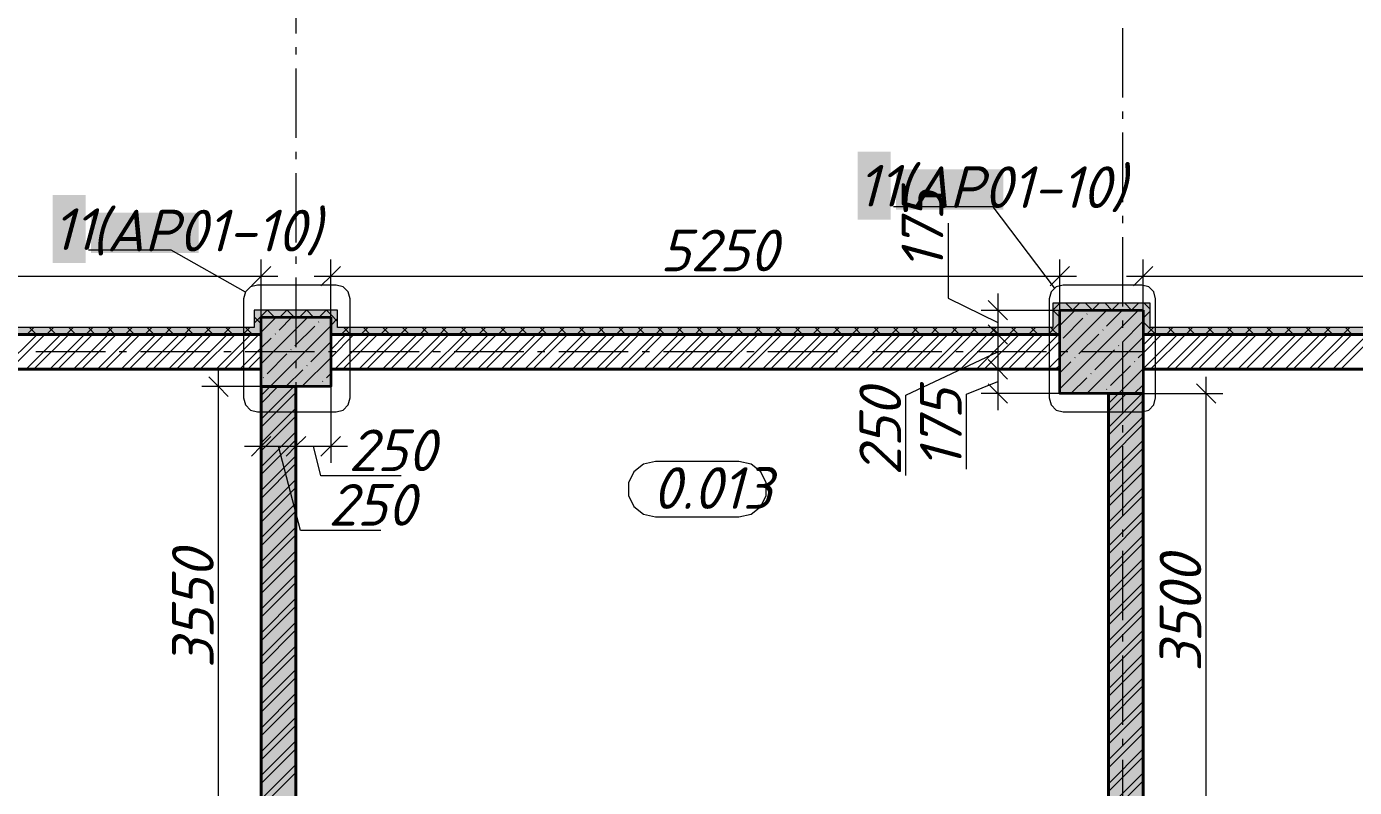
# Model space of a CAD drawing. Header units: millimetres. Extents: x -81576 to 1046824, y -248937 to 691537.
# Drawn here: x 180154 to 189716, y 571286 to 576765 of the extents above; entities that cross this region are included whole.
import ezdxf

# ---------------------------------------------------------------- set-up
doc = ezdxf.new("R2010")
doc.units = ezdxf.units.MM
doc.layers.add('PDF _Геометрия', color=7, linetype='Continuous', true_color=0x1d1d1d)
doc.layers.add('PDF _Сплошная заливка', color=7, linetype='Continuous', true_color=0xffffff)
doc.layers.add('PDF _Текст', color=7, linetype='Continuous')
doc.styles.add('PDF ISOCPEUR Italic', font='isocpeui.ttf')

msp = doc.modelspace()

# ---------------------------------------------------------------- hatches: boundary and pattern name
at = {"layer": 'PDF _Сплошная заливка', "true_color": 0x636466, "transparency": 33554559}
for points in [[(187594.5, 574546.6), (187594.5, 574771.6), (187544.5, 574771.6), (187544.5, 574546.6)], [(187594.5, 574721.6), (188244.5, 574721.6), (188244.5, 574771.6), (187594.5, 574771.6)], [(181844.5, 574546.6), (181844.5, 574721.6), (181794.5, 574721.6), (181794.5, 574546.6)], [(182344.5, 574671.6), (182344.5, 574721.6), (181844.5, 574721.6), (181844.5, 574671.6)], [(181844.5, 574171.6), (182344.5, 574171.6), (182344.5, 574671.6), (181844.5, 574671.6)], [(182394.5, 574546.6), (182394.5, 574721.6), (182344.5, 574721.6), (182344.5, 574546.6)], [(187594.5, 574121.6), (188194.5, 574121.6), (188194.5, 574721.6), (187594.5, 574721.6)], [(188244.5, 574546.6), (188244.5, 574721.6), (188194.5, 574721.6), (188194.5, 574546.6)], [(181794.5, 574546.6), (181794.5, 574596.6), (176994.5, 574596.6), (176994.5, 574546.6)], [(187544.5, 574546.6), (187544.5, 574596.6), (182394.5, 574596.6), (182394.5, 574546.6)], [(191894.5, 574546.6), (191894.5, 574596.6), (188244.5, 574596.6), (188244.5, 574546.6)], [(182094.5, 570371.6), (182094.5, 574171.6), (181844.5, 574171.6), (181844.5, 570371.6)], [(188194.5, 570621.6), (188194.5, 574121.6), (187944.5, 574121.6), (187944.5, 570621.6)]]:
    msp.add_hatch(color=251, dxfattribs=at).paths.add_polyline_path(points)

# ---------------------------------------------------------------- linework, layer by layer
at = {"layer": 'PDF _Геометрия', "color": 7, "lineweight": 40}
for points in [[(181794.5, 574546.6), (176994.5, 574546.6), (176944.5, 574546.6), (176944.5, 580371.6), (176944.5, 580421.6), (181794.5, 580421.6), (181844.5, 580421.6)], [(191894.5, 576371.6), (191894.5, 574596.6), (191894.5, 574546.6), (188244.5, 574546.6), (188194.5, 574546.6)], [(187544.5, 574546.6), (182394.5, 574546.6), (182344.5, 574546.6)]]:
    msp.add_lwpolyline(points, dxfattribs=at)
at = {"layer": 'PDF _Геометрия', "color": 7, "lineweight": 13}
for points in [[(191844.5, 574596.6), (188244.5, 574596.6), (188244.5, 574721.6), (188244.5, 574771.6), (187594.5, 574771.6), (187544.5, 574771.6), (187544.5, 574596.6), (182394.5, 574596.6), (182394.5, 574721.6), (182344.5, 574721.6), (181844.5, 574721.6), (181794.5, 574721.6), (181794.5, 574596.6), (176994.5, 574596.6), (176994.5, 580371.6)], [(182344.5, 574546.6), (182344.5, 574671.6), (181844.5, 574671.6), (181844.5, 574546.6), (181794.5, 574546.6)], [(188194.5, 574546.6), (188194.5, 574721.6), (187594.5, 574721.6), (187594.5, 574546.6), (187544.5, 574546.6)]]:
    msp.add_lwpolyline(points, dxfattribs=at)
at = {"layer": 'PDF _Геометрия', "color": 7, "lineweight": 9}
for points in [[(182094.5, 577215.7), (182094.5, 576715.7)], [(188044.5, 576754), (188044.5, 576254)], [(182094.5, 576615.7), (182094.5, 576562.8)], [(182094.5, 576462.8), (182094.5, 575962.8)], [(188044.5, 576154), (188044.5, 576101.1)], [(188044.5, 576001.1), (188044.5, 575501.1)], [(182094.5, 575862.8), (182094.5, 575809.9)], [(182094.5, 575709.8), (182094.5, 575209.8)], [(188044.5, 575401.1), (188044.5, 575348.2)], [(186789.5, 575349.8), (186789.5, 574808.8), (187148.1, 574634.1)], [(188044.5, 575248.2), (188044.5, 574748.2)], [(181914.5, 575037.8), (181844.5, 574967.8), (181774.5, 574897.8)], [(181844.5, 574671.6), (181844.5, 574967.8), (181844.5, 575087.8)], [(182094.5, 575109.8), (182094.5, 575056.9)], [(182414.5, 575037.8), (182344.5, 574967.8), (182274.5, 574897.8)], [(182344.5, 574671.6), (182344.5, 574967.8), (182344.5, 575087.8)], [(187028.1, 574721.6), (187148.1, 574721.6), (187594.5, 574721.6), (187594.5, 574967.8), (187594.5, 575087.8)], [(187664.5, 575037.8), (187594.5, 574967.8), (187524.5, 574897.8)], [(188264.5, 575037.8), (188194.5, 574967.8), (188124.5, 574897.8)], [(188194.5, 574721.6), (188194.5, 574967.8), (188194.5, 575087.8)], [(176824.5, 574967.8), (181964.5, 574967.8)], [(182094.5, 574956.9), (182094.5, 574456.9)], [(182224.5, 574967.8), (187714.5, 574967.8)], [(188074.5, 574967.8), (191894.5, 574967.8), (192144.5, 574967.8), (192314.5, 574967.8)], [(187148.1, 574841.6), (187148.1, 574546.6), (187148.1, 574296.6), (187148.1, 574001.6)], [(187218.1, 574651.6), (187148.1, 574721.6), (187078.1, 574791.6)], [(188044.5, 574648.2), (188044.5, 574595.2)], [(187247.1, 574546.6), (187148.1, 574546.6), (187028.1, 574546.6)], [(187218.1, 574476.6), (187148.1, 574546.6), (187078.1, 574616.6)], [(188044.5, 574495.2), (188044.5, 573995.2)], [(180722.3, 574421.6), (180222.3, 574421.6)], [(180875.2, 574421.6), (180822.3, 574421.6)], [(181475.2, 574421.6), (180975.2, 574421.6)], [(181628.1, 574421.6), (181575.2, 574421.6)], [(182228.1, 574421.6), (181728.1, 574421.6)], [(182094.5, 574356.9), (182094.5, 574304)], [(182381, 574421.6), (182328.1, 574421.6)], [(182981, 574421.6), (182481, 574421.6)], [(183133.9, 574421.6), (183081, 574421.6)], [(183733.9, 574421.6), (183233.9, 574421.6)], [(183886.9, 574421.6), (183833.9, 574421.6)], [(184486.9, 574421.6), (183986.9, 574421.6)], [(184639.8, 574421.6), (184586.9, 574421.6)], [(185239.8, 574421.6), (184739.8, 574421.6)], [(185392.7, 574421.6), (185339.8, 574421.6)], [(185992.7, 574421.6), (185492.7, 574421.6)], [(186145.6, 574421.6), (186092.7, 574421.6)], [(186745.6, 574421.6), (186245.6, 574421.6)], [(186486, 573531.1), (186486, 574110.3), (187148.1, 574421.6)], [(186898.5, 574421.6), (186845.6, 574421.6)], [(187498.5, 574421.6), (186998.5, 574421.6)], [(187218.1, 574226.6), (187148.1, 574296.6), (187078.1, 574366.6)], [(187651.4, 574421.6), (187598.5, 574421.6)], [(188194.5, 574421.6), (187751.4, 574421.6)], [(181536.6, 570251.6), (181536.6, 570621.6), (181536.6, 574291.6)], [(187247.1, 574296.6), (187148.1, 574296.6), (187028.1, 574296.6)], [(181844.5, 574171.6), (181536.6, 574171.6), (181416.6, 574171.6)], [(181466.6, 574241.6), (181536.6, 574171.6), (181606.6, 574101.6)], [(182094.5, 574204), (182094.5, 573704)], [(182344.5, 574171.6), (182344.5, 573742.1), (182344.5, 573622.1)], [(186922.4, 573577.4), (186922.4, 574118.3), (187148.1, 574209.1)], [(187218.1, 574051.6), (187148.1, 574121.6), (187078.1, 574191.6)], [(188577.6, 574191.6), (188647.6, 574121.6), (188717.6, 574051.6)], [(188647.6, 570251.6), (188647.6, 570621.6), (188647.6, 574241.6)], [(187594.5, 574121.6), (187148.1, 574121.6), (187028.1, 574121.6)], [(188194.5, 574121.6), (188647.6, 574121.6), (188767.6, 574121.6)], [(188044.5, 573895.2), (188044.5, 573842.3)], [(181914.5, 573812.1), (181844.5, 573742.1), (181774.5, 573672.1)], [(181844.5, 573841.1), (181844.5, 573742.1), (181844.5, 573622.1)], [(182164.5, 573812.1), (182094.5, 573742.1), (182024.5, 573672.1)], [(182094.5, 573841.1), (182094.5, 573742.1), (182094.5, 573622.1)], [(182414.5, 573812.1), (182344.5, 573742.1), (182274.5, 573672.1)], [(181724.5, 573742.1), (182094.5, 573742.1), (182464.5, 573742.1)], [(182706.5, 573136.1), (182127.2, 573136.1), (181969.5, 573742.1)], [(182851.8, 573528.7), (182272.6, 573528.7), (182219.5, 573742.1)], [(188044.5, 573742.3), (188044.5, 573242.3)], [(182094.5, 573604), (182094.5, 573551.1)], [(182094.5, 573451.1), (182094.5, 572951.1)], [(188044.5, 573142.3), (188044.5, 573089.4)], [(188044.5, 572989.4), (188044.5, 572489.4)], [(182094.5, 572851.1), (182094.5, 572798.2)], [(182094.5, 572698.2), (182094.5, 572198.2)], [(188044.5, 572389.4), (188044.5, 572336.5)], [(188044.5, 572236.5), (188044.5, 571736.5)], [(182094.5, 572098.2), (182094.5, 572045.3)], [(182094.5, 571945.3), (182094.5, 571445.3)], [(188044.5, 571636.5), (188044.5, 571583.6)], [(188044.5, 571483.6), (188044.5, 570983.6)], [(182094.5, 571345.3), (182094.5, 571292.3)]]:
    msp.add_lwpolyline(points, dxfattribs=at)
at = {"layer": 'PDF _Геометрия', "color": 174, "lineweight": 9, "true_color": 0x0000a0}
for points in [[(187557.2, 574882.9), (187115.3, 575466), (186396.5, 575466)], [(181730.5, 574852.3), (181196.4, 575153.6), (180600.9, 575153.6)]]:
    msp.add_lwpolyline(points, dxfattribs=at)
at = {"layer": 'PDF _Геометрия', "color": 7, "lineweight": 9}
for points in [[(182484.3, 574803.2), (182470.9, 574853.2), (182434.3, 574889.8), (182384.3, 574903.2), (181817.6, 574903.2), (181767.6, 574889.8), (181731, 574853.2), (181717.6, 574803.2), (181717.6, 574090.1), (181731, 574040.1), (181767.6, 574003.5), (181817.6, 573990.1), (182384.3, 573990.1), (182434.3, 574003.5), (182470.9, 574040.1), (182484.3, 574090.1)], [(188284.3, 574803.2), (188270.9, 574853.2), (188234.3, 574889.8), (188184.3, 574903.2), (187617.6, 574903.2), (187567.6, 574889.8), (187531, 574853.2), (187517.6, 574803.2), (187517.6, 574090.1), (187531, 574040.1), (187567.6, 574003.5), (187617.6, 573990.1), (188184.3, 573990.1), (188234.3, 574003.5), (188270.9, 574040.1), (188284.3, 574090.1)], [(185284.2, 573633.5), (184684.2, 573633.5), (184597.5, 573613.7), (184527.9, 573558.2), (184489.2, 573478.1), (184489.2, 573389), (184527.9, 573308.9), (184597.5, 573253.4), (184684.2, 573233.5), (185284.2, 573233.5), (185371, 573253.4), (185440.6, 573308.9), (185479.2, 573389), (185479.2, 573478.1), (185440.6, 573558.2), (185371, 573613.7)]]:
    msp.add_lwpolyline(points, close=True, dxfattribs=at)
at = {"layer": 'PDF _Геометрия', "lineweight": 9}
for points in [[(187594.4, 574771.6), (187544.5, 574721.7)], [(187637.1, 574771.6), (187687.1, 574721.6)], [(187735.8, 574771.6), (187685.8, 574721.6)], [(187778.5, 574771.6), (187828.5, 574721.6)], [(187877.2, 574771.6), (187827.2, 574721.6)], [(187919.9, 574771.6), (187969.9, 574721.6)], [(188018.6, 574771.6), (187968.6, 574721.6)], [(188061.3, 574771.6), (188111.3, 574721.6)], [(188160, 574771.6), (188110, 574721.6)], [(188202.7, 574771.6), (188244.5, 574729.8)], [(181887.5, 574721.6), (181844.5, 574678.6), (181794.5, 574628.6)], [(181794.5, 574674.4), (181844.5, 574624.4)], [(181951.5, 574671.6), (181844.5, 574564.6)], [(182179.6, 574671.6), (181844.5, 574336.5)], [(181888.8, 574721.6), (181938.8, 574671.6)], [(182065.5, 574671.6), (181972.4, 574578.4)], [(182028.9, 574721.6), (181978.9, 574671.6)], [(182030.2, 574721.6), (182080.2, 574671.6)], [(182170.3, 574721.6), (182120.3, 574671.6)], [(182171.6, 574721.6), (182221.6, 574671.6)], [(182259.9, 574637.8), (182257.5, 574635.5)], [(182311.8, 574721.6), (182261.8, 574671.6)], [(182293.6, 574671.6), (182286, 574664)], [(182313, 574721.6), (182344.5, 574690.1), (182394.5, 574640.1)], [(182394.5, 574662.9), (182344.5, 574612.9)], [(187544.5, 574722.7), (187594.5, 574672.7)], [(187703.9, 574721.6), (187594.5, 574612.2)], [(187932, 574721.6), (187594.5, 574384.1)], [(188160.1, 574721.6), (187594.5, 574156)], [(187760.4, 574664), (187617.8, 574521.4)], [(187791.3, 574694.9), (187788.9, 574692.5)], [(187818, 574721.6), (187817.4, 574721)], [(188046.1, 574721.6), (187931.4, 574606.9)], [(188188.1, 574635.5), (188045.5, 574492.9)], [(188244.5, 574714.6), (188194.5, 574664.6)], [(188194.5, 574638.4), (188244.5, 574588.4), (188286.3, 574546.6)], [(180206.9, 574596.6), (180156.9, 574546.6)], [(180175.3, 574596.6), (180225.3, 574546.6)], [(180348.3, 574596.6), (180298.3, 574546.6)], [(180316.7, 574596.6), (180366.7, 574546.6)], [(180489.7, 574596.6), (180439.7, 574546.6)], [(180458.1, 574596.6), (180508.1, 574546.6)], [(180631.1, 574596.6), (180581.1, 574546.6)], [(180599.6, 574596.6), (180649.6, 574546.6)], [(180772.5, 574596.6), (180722.5, 574546.6)], [(180741, 574596.6), (180791, 574546.6)], [(180914, 574596.6), (180864, 574546.6)], [(180882.4, 574596.6), (180932.4, 574546.6)], [(181055.4, 574596.6), (181005.4, 574546.6)], [(181023.8, 574596.6), (181073.8, 574546.6)], [(181196.8, 574596.6), (181146.8, 574546.6)], [(181165.3, 574596.6), (181215.3, 574546.6)], [(181338.2, 574596.6), (181288.2, 574546.6)], [(181306.7, 574596.6), (181356.7, 574546.6)], [(181479.7, 574596.6), (181429.7, 574546.6)], [(181448.1, 574596.6), (181498.1, 574546.6)], [(181621.1, 574596.6), (181571.1, 574546.6)], [(181589.5, 574596.6), (181639.5, 574546.6)], [(181762.5, 574596.6), (181712.5, 574546.6)], [(181730.9, 574596.6), (181780.9, 574546.6)], [(182344.5, 574608.4), (181907.7, 574171.6)], [(181946.2, 574552.3), (181943.9, 574549.9)], [(182229, 574606.9), (182086.4, 574464.4)], [(182344.5, 574548.7), (182346.6, 574546.6)], [(182469.6, 574596.6), (182419.6, 574546.6)], [(182438, 574596.6), (182488, 574546.6)], [(182611, 574596.6), (182561, 574546.6)], [(182579.5, 574596.6), (182629.5, 574546.6)], [(182752.4, 574596.6), (182702.4, 574546.6)], [(182720.9, 574596.6), (182770.9, 574546.6)], [(182893.9, 574596.6), (182843.9, 574546.6)], [(182862.3, 574596.6), (182912.3, 574546.6)], [(183035.3, 574596.6), (182985.3, 574546.6)], [(183003.7, 574596.6), (183053.7, 574546.6)], [(183176.7, 574596.6), (183126.7, 574546.6)], [(183145.2, 574596.6), (183195.2, 574546.6)], [(183318.1, 574596.6), (183268.1, 574546.6)], [(183286.6, 574596.6), (183336.6, 574546.6)], [(183459.6, 574596.6), (183409.6, 574546.6)], [(183428, 574596.6), (183478, 574546.6)], [(183601, 574596.6), (183551, 574546.6)], [(183569.4, 574596.6), (183619.4, 574546.6)], [(183742.4, 574596.6), (183692.4, 574546.6)], [(183710.8, 574596.6), (183760.8, 574546.6)], [(183883.8, 574596.6), (183833.8, 574546.6)], [(183852.3, 574596.6), (183902.3, 574546.6)], [(184025.2, 574596.6), (183975.2, 574546.6)], [(183993.7, 574596.6), (184043.7, 574546.6)], [(184166.7, 574596.6), (184116.7, 574546.6)], [(184135.1, 574596.6), (184185.1, 574546.6)], [(184308.1, 574596.6), (184258.1, 574546.6)], [(184276.5, 574596.6), (184326.5, 574546.6)], [(184449.5, 574596.6), (184399.5, 574546.6)], [(184417.9, 574596.6), (184467.9, 574546.6)], [(184590.9, 574596.6), (184540.9, 574546.6)], [(184559.4, 574596.6), (184609.4, 574546.6)], [(184732.3, 574596.6), (184682.3, 574546.6)], [(184700.8, 574596.6), (184750.8, 574546.6)], [(184873.8, 574596.6), (184823.8, 574546.6)], [(184842.2, 574596.6), (184892.2, 574546.6)], [(185015.2, 574596.6), (184965.2, 574546.6)], [(184983.6, 574596.6), (185033.6, 574546.6)], [(185156.6, 574596.6), (185106.6, 574546.6)], [(185125.1, 574596.6), (185175.1, 574546.6)], [(185298, 574596.6), (185248, 574546.6)], [(185266.5, 574596.6), (185316.5, 574546.6)], [(185439.5, 574596.6), (185389.5, 574546.6)], [(185407.9, 574596.6), (185457.9, 574546.6)], [(185580.9, 574596.6), (185530.9, 574546.6)], [(185549.3, 574596.6), (185599.3, 574546.6)], [(185722.3, 574596.6), (185672.3, 574546.6)], [(185690.7, 574596.6), (185740.7, 574546.6)], [(185863.7, 574596.6), (185813.7, 574546.6)], [(185832.2, 574596.6), (185882.2, 574546.6)], [(186005.1, 574596.6), (185955.1, 574546.6)], [(185973.6, 574596.6), (186023.6, 574546.6)], [(186146.6, 574596.6), (186096.6, 574546.6)], [(186115, 574596.6), (186165, 574546.6)], [(186288, 574596.6), (186238, 574546.6)], [(186256.4, 574596.6), (186306.4, 574546.6)], [(186429.4, 574596.6), (186379.4, 574546.6)], [(186397.8, 574596.6), (186447.8, 574546.6)], [(186570.8, 574596.6), (186520.8, 574546.6)], [(186539.3, 574596.6), (186589.3, 574546.6)], [(186712.2, 574596.6), (186662.2, 574546.6)], [(186680.7, 574596.6), (186730.7, 574546.6)], [(186853.7, 574596.6), (186803.7, 574546.6)], [(186822.1, 574596.6), (186872.1, 574546.6)], [(186995.1, 574596.6), (186945.1, 574546.6)], [(186963.5, 574596.6), (187013.5, 574546.6)], [(187136.5, 574596.6), (187086.5, 574546.6)], [(187105, 574596.6), (187155, 574546.6)], [(187277.9, 574596.6), (187227.9, 574546.6)], [(187246.4, 574596.6), (187296.4, 574546.6)], [(187419.4, 574596.6), (187369.4, 574546.6)], [(187387.8, 574596.6), (187437.8, 574546.6)], [(187594.5, 574630.3), (187544.5, 574580.3), (187510.8, 574546.6)], [(187529.2, 574596.6), (187544.5, 574581.3), (187579.2, 574546.6)], [(187874.4, 574549.9), (187731.9, 574407.4)], [(187905.3, 574580.8), (187902.9, 574578.4)], [(188267.9, 574596.6), (188244.5, 574573.2), (188217.9, 574546.6)], [(188409.3, 574596.6), (188359.3, 574546.6)], [(188377.7, 574596.6), (188427.7, 574546.6)], [(188550.7, 574596.6), (188500.7, 574546.6)], [(188519.2, 574596.6), (188569.2, 574546.6)], [(188692.1, 574596.6), (188642.1, 574546.6)], [(188660.6, 574596.6), (188710.6, 574546.6)], [(188833.6, 574596.6), (188783.6, 574546.6)], [(188802, 574596.6), (188852, 574546.6)], [(188975, 574596.6), (188925, 574546.6)], [(188943.4, 574596.6), (188993.4, 574546.6)], [(189116.4, 574596.6), (189066.4, 574546.6)], [(189084.9, 574596.6), (189134.9, 574546.6)], [(189257.8, 574596.6), (189207.8, 574546.6)], [(189226.3, 574596.6), (189276.3, 574546.6)], [(189399.3, 574596.6), (189349.3, 574546.6)], [(189367.7, 574596.6), (189417.7, 574546.6)], [(189540.7, 574596.6), (189490.7, 574546.6)], [(189509.1, 574596.6), (189559.1, 574546.6)], [(189682.1, 574596.6), (189632.1, 574546.6)], [(189650.5, 574596.6), (189700.5, 574546.6)], [(181915.3, 574521.4), (181844.5, 574450.6)], [(182343, 574492.9), (182200.5, 574350.3)], [(188194.5, 574527.9), (187788.2, 574121.6)], [(188019.4, 574466.8), (188017, 574464.4)], [(182029.4, 574407.4), (181886.8, 574264.8)], [(182060.3, 574438.2), (182057.9, 574435.9)], [(182344.5, 574380.3), (182135.7, 574171.6)], [(187674.8, 574350.3), (187594.5, 574270)], [(187705.7, 574381.2), (187703.3, 574378.8)], [(187988.5, 574435.9), (187845.9, 574293.3)], [(188133.4, 574352.7), (188131, 574350.3)], [(188194.5, 574413.8), (188159.5, 574378.8)], [(182143.4, 574293.3), (182021.7, 574171.6)], [(182174.3, 574324.2), (182172, 574321.8)], [(182344.5, 574266.3), (182314.5, 574236.3)], [(187819.8, 574267.2), (187817.4, 574264.8)], [(188102.5, 574321.8), (187960, 574179.3)], [(188194.5, 574299.8), (188016.3, 574121.6)], [(181860.7, 574238.7), (181858.3, 574236.3)], [(182257.5, 574179.3), (182249.8, 574171.6)], [(182288.4, 574210.1), (182286, 574207.8)], [(187788.9, 574236.3), (187674.2, 574121.6)], [(188194.5, 574185.7), (188130.4, 574121.6)], [(187902.9, 574122.2), (187902.3, 574121.6)], [(187933.8, 574153.1), (187931.4, 574150.7)]]:
    msp.add_lwpolyline(points, dxfattribs=at)
at = {"layer": 'PDF _Геометрия', "color": 7, "lineweight": 35}
for points in [[(182344.5, 574671.6), (182344.5, 574171.6), (181844.5, 574171.6), (181844.5, 574671.6)], [(188194.5, 574721.6), (188194.5, 574121.6), (187594.5, 574121.6), (187594.5, 574721.6)]]:
    msp.add_lwpolyline(points, close=True, dxfattribs=at)
at = {"layer": 'PDF _Геометрия', "color": 16, "lineweight": 40, "true_color": 0x800000}
for points in [[(176994.5, 574546.6), (181794.5, 574546.6), (181844.5, 574546.6)], [(182394.5, 574546.6), (187544.5, 574546.6), (187594.5, 574546.6)], [(188244.5, 574546.6), (191894.5, 574546.6)], [(181844.5, 574296.6), (176944.5, 574296.6)], [(187594.5, 574296.6), (182344.5, 574296.6)], [(192144.5, 574296.6), (188194.5, 574296.6)], [(182144.5, 570371.6), (182094.5, 570371.6), (181844.5, 570371.6), (181844.5, 574171.6), (182094.5, 574171.6), (182094.5, 570621.6), (184413.5, 570621.6), (184413.5, 570371.6), (182344.5, 570371.6)], [(187594.5, 570371.6), (185563.5, 570371.6), (185563.5, 570621.6), (187944.5, 570621.6), (187944.5, 574121.6), (188194.5, 574121.6), (188194.5, 570621.6), (188194.5, 570371.6), (187794.5, 570371.6)]]:
    msp.add_lwpolyline(points, dxfattribs=at)
at = {"layer": 'PDF _Геометрия', "color": 24, "lineweight": 9, "true_color": 0x8e1d1d}
for points in [[(180229.8, 574546.6), (179979.8, 574296.6)], [(180286.8, 574546.6), (180036.8, 574296.6)], [(180400.8, 574546.6), (180150.8, 574296.6)], [(180457.9, 574546.6), (180207.9, 574296.6)], [(180571.9, 574546.6), (180321.9, 574296.6)], [(180628.9, 574546.6), (180378.9, 574296.6)], [(180743, 574546.6), (180493, 574296.6)], [(180800, 574546.6), (180550, 574296.6)], [(180914.1, 574546.6), (180664.1, 574296.6)], [(180971.1, 574546.6), (180721.1, 574296.6)], [(181085.1, 574546.6), (180835.1, 574296.6)], [(181142.2, 574546.6), (180892.2, 574296.6)], [(181256.2, 574546.6), (181006.2, 574296.6)], [(181313.2, 574546.6), (181063.2, 574296.6)], [(181427.3, 574546.6), (181177.3, 574296.6)], [(181484.3, 574546.6), (181234.3, 574296.6)], [(181598.4, 574546.6), (181348.4, 574296.6)], [(181655.4, 574546.6), (181405.4, 574296.6)], [(181769.4, 574546.6), (181519.4, 574296.6)], [(181826.5, 574546.6), (181576.5, 574296.6)], [(182453.7, 574546.6), (182344.5, 574437.4)], [(182510.7, 574546.6), (182344.5, 574380.3)], [(182624.8, 574546.6), (182374.8, 574296.6)], [(182681.8, 574546.6), (182431.8, 574296.6)], [(182795.9, 574546.6), (182545.9, 574296.6)], [(182852.9, 574546.6), (182602.9, 574296.6)], [(182966.9, 574546.6), (182716.9, 574296.6)], [(183024, 574546.6), (182774, 574296.6)], [(183138, 574546.6), (182888, 574296.6)], [(183195, 574546.6), (182945, 574296.6)], [(183309.1, 574546.6), (183059.1, 574296.6)], [(183366.1, 574546.6), (183116.1, 574296.6)], [(183480.2, 574546.6), (183230.2, 574296.6)], [(183537.2, 574546.6), (183287.2, 574296.6)], [(183651.2, 574546.6), (183401.2, 574296.6)], [(183708.3, 574546.6), (183458.3, 574296.6)], [(183822.3, 574546.6), (183572.3, 574296.6)], [(183879.3, 574546.6), (183629.3, 574296.6)], [(183993.4, 574546.6), (183743.4, 574296.6)], [(184050.4, 574546.6), (183800.4, 574296.6)], [(184164.5, 574546.6), (183914.5, 574296.6)], [(184221.5, 574546.6), (183971.5, 574296.6)], [(184335.5, 574546.6), (184085.5, 574296.6)], [(184392.6, 574546.6), (184142.6, 574296.6)], [(184506.6, 574546.6), (184256.6, 574296.6)], [(184563.6, 574546.6), (184313.6, 574296.6)], [(184677.7, 574546.6), (184427.7, 574296.6)], [(184734.7, 574546.6), (184484.7, 574296.6)], [(184848.8, 574546.6), (184598.8, 574296.6)], [(184905.8, 574546.6), (184655.8, 574296.6)], [(185019.8, 574546.6), (184769.8, 574296.6)], [(185076.9, 574546.6), (184826.9, 574296.6)], [(185190.9, 574546.6), (184940.9, 574296.6)], [(185247.9, 574546.6), (184997.9, 574296.6)], [(185362, 574546.6), (185112, 574296.6)], [(185419, 574546.6), (185169, 574296.6)], [(185533.1, 574546.6), (185283.1, 574296.6)], [(185590.1, 574546.6), (185340.1, 574296.6)], [(185704.1, 574546.6), (185454.1, 574296.6)], [(185761.2, 574546.6), (185511.2, 574296.6)], [(185875.2, 574546.6), (185625.2, 574296.6)], [(185932.2, 574546.6), (185682.2, 574296.6)], [(186046.3, 574546.6), (185796.3, 574296.6)], [(186103.3, 574546.6), (185853.3, 574296.6)], [(186217.4, 574546.6), (185967.4, 574296.6)], [(186274.4, 574546.6), (186024.4, 574296.6)], [(186388.4, 574546.6), (186138.4, 574296.6)], [(186445.4, 574546.6), (186195.4, 574296.6)], [(186559.5, 574546.6), (186309.5, 574296.6)], [(186616.5, 574546.6), (186366.5, 574296.6)], [(186730.6, 574546.6), (186480.6, 574296.6)], [(186787.6, 574546.6), (186537.6, 574296.6)], [(186901.6, 574546.6), (186651.6, 574296.6)], [(186958.7, 574546.6), (186708.7, 574296.6)], [(187072.7, 574546.6), (186822.7, 574296.6)], [(187129.7, 574546.6), (186879.7, 574296.6)], [(187243.8, 574546.6), (186993.8, 574296.6)], [(187300.8, 574546.6), (187050.8, 574296.6)], [(187414.9, 574546.6), (187164.9, 574296.6)], [(187471.9, 574546.6), (187221.9, 574296.6)], [(187585.9, 574546.6), (187335.9, 574296.6)], [(188270.2, 574546.6), (188194.5, 574470.8)], [(188441.3, 574546.6), (188194.5, 574299.8)], [(188327.3, 574546.6), (188194.5, 574413.8)], [(188498.3, 574546.6), (188248.3, 574296.6)], [(188612.4, 574546.6), (188362.4, 574296.6)], [(188669.4, 574546.6), (188419.4, 574296.6)], [(188783.5, 574546.6), (188533.5, 574296.6)], [(188840.5, 574546.6), (188590.5, 574296.6)], [(188954.5, 574546.6), (188704.5, 574296.6)], [(189011.6, 574546.6), (188761.6, 574296.6)], [(189125.6, 574546.6), (188875.6, 574296.6)], [(189182.6, 574546.6), (188932.6, 574296.6)], [(189296.7, 574546.6), (189046.7, 574296.6)], [(189353.7, 574546.6), (189103.7, 574296.6)], [(189467.8, 574546.6), (189217.8, 574296.6)], [(189524.8, 574546.6), (189274.8, 574296.6)], [(189638.8, 574546.6), (189388.8, 574296.6)], [(189695.9, 574546.6), (189445.9, 574296.6)], [(189809.9, 574546.6), (189559.9, 574296.6)], [(189866.9, 574546.6), (189616.9, 574296.6)], [(181844.5, 574450.6), (181690.5, 574296.6)], [(187594.5, 574498.1), (187393, 574296.6)], [(181844.5, 574393.5), (181747.5, 574296.6)], [(187594.5, 574384.1), (187507, 574296.6)], [(187594.5, 574327), (187564, 574296.6)], [(181907.7, 574171.6), (181844.5, 574108.4)], [(182078.7, 574171.6), (181844.5, 573937.4)], [(181964.7, 574171.6), (181844.5, 574051.4)], [(182094.5, 574130.3), (181844.5, 573880.3)], [(188016.3, 574121.6), (187944.5, 574049.8)], [(188187.4, 574121.6), (187944.5, 573878.7)], [(188073.3, 574121.6), (187944.5, 573992.7)], [(188194.5, 574071.7), (187944.5, 573821.7)], [(182094.5, 574016.3), (181844.5, 573766.3)], [(182094.5, 573959.3), (181844.5, 573709.3)], [(188194.5, 573957.6), (187944.5, 573707.6)], [(188194.5, 573900.6), (187944.5, 573650.6)], [(182094.5, 573845.2), (181844.5, 573595.2)], [(182094.5, 573788.2), (181844.5, 573538.2)], [(188194.5, 573786.5), (187944.5, 573536.5)], [(188194.5, 573729.5), (187944.5, 573479.5)], [(182094.5, 573674.1), (181844.5, 573424.1)], [(182094.5, 573617.1), (181844.5, 573367.1)], [(188194.5, 573615.5), (187944.5, 573365.5)], [(182094.5, 573503.1), (181844.5, 573253.1)], [(188194.5, 573558.4), (187944.5, 573308.4)], [(182094.5, 573446), (181844.5, 573196)], [(188194.5, 573444.4), (187944.5, 573194.4)], [(182094.5, 573332), (181844.5, 573082)], [(188194.5, 573387.4), (187944.5, 573137.4)], [(182094.5, 573275), (181844.5, 573025)], [(188194.5, 573273.3), (187944.5, 573023.3)], [(188194.5, 573216.3), (187944.5, 572966.3)], [(182094.5, 573160.9), (181844.5, 572910.9)], [(182094.5, 573103.9), (181844.5, 572853.9)], [(188194.5, 573102.2), (187944.5, 572852.2)], [(188194.5, 573045.2), (187944.5, 572795.2)], [(182094.5, 572989.8), (181844.5, 572739.8)], [(182094.5, 572932.8), (181844.5, 572682.8)], [(188194.5, 572931.2), (187944.5, 572681.2)], [(182094.5, 572818.8), (181844.5, 572568.8)], [(188194.5, 572874.2), (187944.5, 572624.2)], [(182094.5, 572761.7), (181844.5, 572511.7)], [(188194.5, 572760.1), (187944.5, 572510.1)], [(182094.5, 572647.7), (181844.5, 572397.7)], [(188194.5, 572703.1), (187944.5, 572453.1)], [(182094.5, 572590.7), (181844.5, 572340.7)], [(188194.5, 572589), (187944.5, 572339)], [(188194.5, 572532), (187944.5, 572282)], [(182094.5, 572476.6), (181844.5, 572226.6)], [(182094.5, 572419.6), (181844.5, 572169.6)], [(188194.5, 572418), (187944.5, 572168)], [(188194.5, 572360.9), (187944.5, 572110.9)], [(182094.5, 572305.5), (181844.5, 572055.5)], [(182094.5, 572248.5), (181844.5, 571998.5)], [(188194.5, 572246.9), (187944.5, 571996.9)], [(188194.5, 572189.9), (187944.5, 571939.9)], [(182094.5, 572134.5), (181844.5, 571884.5)], [(182094.5, 572077.4), (181844.5, 571827.4)], [(188194.5, 572075.8), (187944.5, 571825.8)], [(182094.5, 571963.4), (181844.5, 571713.4)], [(188194.5, 572018.8), (187944.5, 571768.8)], [(182094.5, 571906.4), (181844.5, 571656.4)], [(188194.5, 571904.7), (187944.5, 571654.7)], [(182094.5, 571792.3), (181844.5, 571542.3)], [(188194.5, 571847.7), (187944.5, 571597.7)], [(182094.5, 571735.3), (181844.5, 571485.3)], [(188194.5, 571733.7), (187944.5, 571483.7)], [(188194.5, 571676.6), (187944.5, 571426.6)], [(182094.5, 571621.2), (181844.5, 571371.2)], [(182094.5, 571564.2), (181844.5, 571314.2)], [(188194.5, 571562.6), (187944.5, 571312.6)], [(188194.5, 571505.6), (187944.5, 571255.6)], [(182094.5, 571450.2), (181844.5, 571200.2)], [(182094.5, 571393.1), (181844.5, 571143.1)], [(188194.5, 571391.5), (187944.5, 571141.5)], [(188194.5, 571334.5), (187944.5, 571084.5)]]:
    msp.add_lwpolyline(points, dxfattribs=at)
at = {"layer": 'PDF _Сплошная заливка', "lineweight": 9, "transparency": 33554559}
for points in [[(186138.6, 575864), (186376.8, 575864), (186138.6, 575374.5), (186376.8, 575374.5)], [(186414.5, 575736.7), (186468.1, 575736.7), (186414.5, 575445.7), (186468.1, 575445.7)], [(186468.1, 575736.7), (186706.2, 575736.7), (186468.1, 575445.7), (186706.2, 575445.7)], [(186706.2, 575736.7), (187188.4, 575736.7), (186706.2, 575445.7), (187188.4, 575445.7)], [(180343, 575551.5), (180581.2, 575551.5), (180343, 575062), (180581.2, 575062)], [(180618.9, 575424.2), (180672.5, 575424.2), (180618.9, 575133.2), (180672.5, 575133.2)], [(180672.5, 575424.2), (180910.6, 575424.2), (180672.5, 575133.2), (180910.6, 575133.2)], [(180910.6, 575424.2), (181392.8, 575424.2), (180910.6, 575133.2), (181392.8, 575133.2)]]:
    msp.add_solid(points, dxfattribs=at)

# ---------------------------------------------------------------- texts
at = {"layer": 'PDF _Текст', "char_height": 300, "attachment_point": 4, "style": 'PDF ISOCPEUR Italic'}
for s, insert in [('(АР01-10)', (186414.5, 575593.1)), ('11', (186138.6, 575617.9)), ('11', (180343, 575305.4)), ('(АР01-10)', (180618.9, 575280.6)), ('5250', (184716.7, 575152.5)), ('250', (182472.6, 573713.5)), ('0.013', (184661.1, 573441.5)), ('250', (182327.3, 573320.8))]:
    msp.add_mtext(s, dxfattribs=dict(at, insert=insert))
at = {"layer": 'PDF _Текст', "char_height": 300, "attachment_point": 4, "rotation": 90, "style": 'PDF ISOCPEUR Italic'}
for s, insert in [('175', (186604.7, 575008.8)), ('250', (186301.3, 573531.1)), ('175', (186737.7, 573577.4)), ('3550', (181351.9, 572143.7)), ('3500', (188462.8, 572118.7))]:
    msp.add_mtext(s, dxfattribs=dict(at, insert=insert))

doc.saveas('drawing.dxf')
